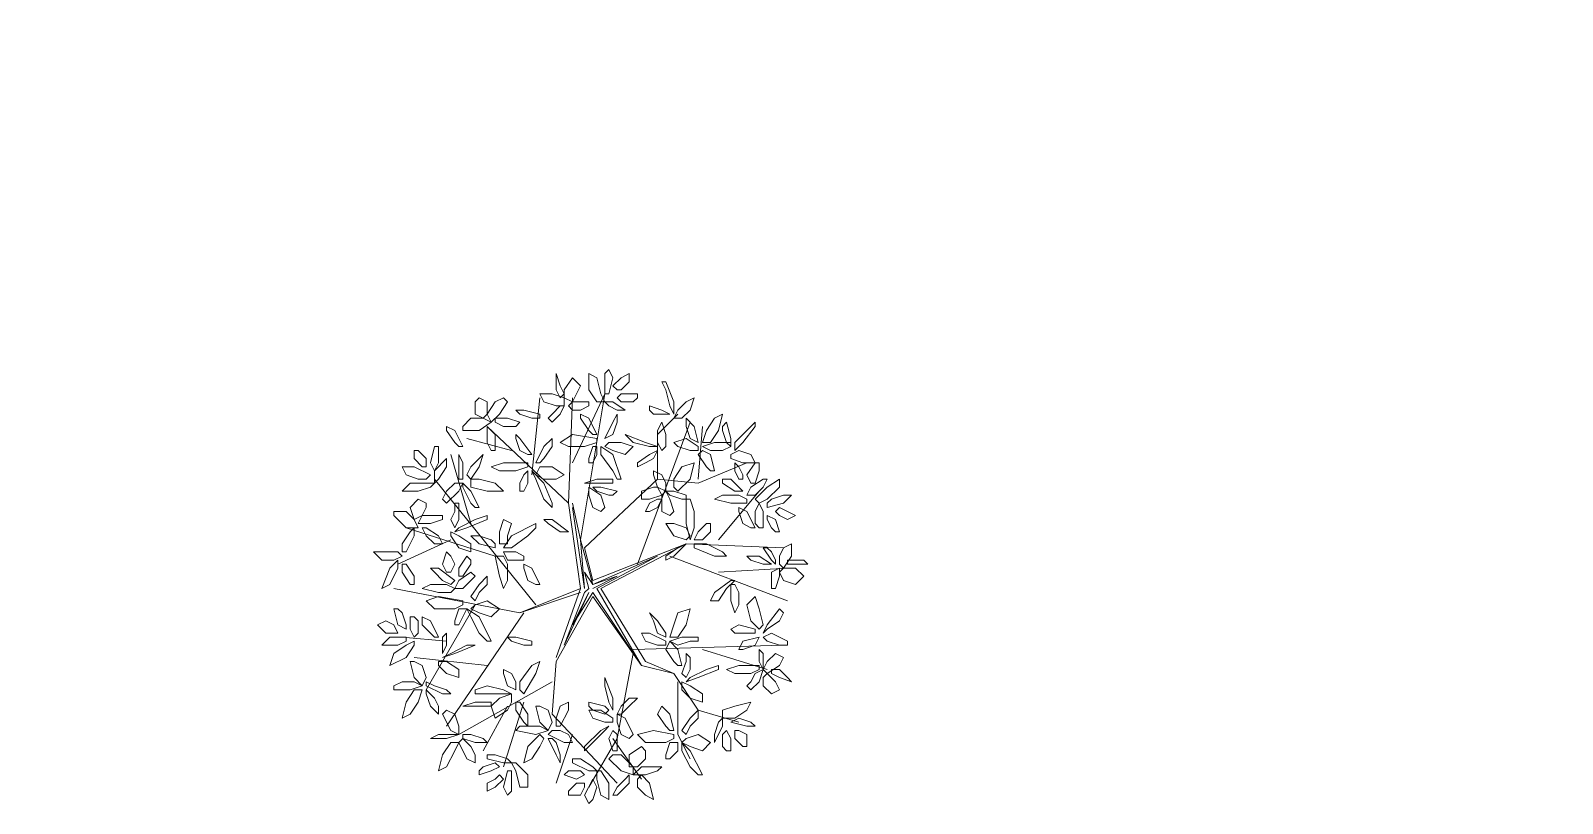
# Model space of a CAD drawing. Header units: millimetres. Extents: x 2576 to 2719, y 1757 to 1977.
# Drawn here: x 2671.43 to 2682.09, y 1823.51 to 1828.89 of the extents above; entities that cross this region are included whole.
import ezdxf

# ---------------------------------------------------------------- set-up
doc = ezdxf.new("R2010")
doc.units = ezdxf.units.MM
doc.layers.add('PDF_0', color=7, linetype='Continuous')

msp = doc.modelspace()

# ---------------------------------------------------------------- linework, layer by layer
at = {"layer": 'PDF_0', "lineweight": 9}
for points in [[(2675.425, 1826.421), (2675.425, 1826.506), (2675.453, 1826.534), (2675.481, 1826.477), (2675.453, 1826.364), (2675.425, 1826.364)], [(2675.114, 1826.336), (2675.142, 1826.364), (2675.114, 1826.421), (2675.086, 1826.506), (2675.086, 1826.449), (2675.086, 1826.393)], [(2675.199, 1826.308), (2675.142, 1826.336), (2675.142, 1826.393), (2675.199, 1826.477), (2675.255, 1826.421), (2675.227, 1826.364)], [(2675.425, 1826.308), (2675.368, 1826.308), (2675.312, 1826.393), (2675.312, 1826.506), (2675.368, 1826.477), (2675.397, 1826.364)], [(2675.51, 1826.393), (2675.481, 1826.421), (2675.538, 1826.477), (2675.594, 1826.506), (2675.594, 1826.449), (2675.538, 1826.393)], [(2675.848, 1826.393), (2675.877, 1826.28), (2675.905, 1826.223), (2675.905, 1826.308), (2675.848, 1826.449), (2675.82, 1826.449)], [(2674.606, 1826.308), (2674.606, 1826.223), (2674.578, 1826.195), (2674.521, 1826.223), (2674.521, 1826.308), (2674.549, 1826.336)], [(2674.719, 1826.336), (2674.747, 1826.308), (2674.691, 1826.223), (2674.634, 1826.167), (2674.606, 1826.223), (2674.662, 1826.308)], [(2675.086, 1826.28), (2675.001, 1826.308), (2674.973, 1826.364), (2675.058, 1826.364), (2675.142, 1826.336), (2675.142, 1826.28)], [(2675.622, 1826.308), (2675.538, 1826.308), (2675.51, 1826.336), (2675.538, 1826.364), (2675.651, 1826.364), (2675.651, 1826.336)], [(2675.905, 1826.195), (2675.961, 1826.195), (2676.018, 1826.251), (2676.046, 1826.336), (2675.99, 1826.308), (2675.933, 1826.251)], [(2674.916, 1826.195), (2674.832, 1826.223), (2674.804, 1826.251), (2674.86, 1826.251), (2674.973, 1826.223), (2674.973, 1826.195)], [(2675.058, 1826.223), (2675.114, 1826.28), (2675.142, 1826.28), (2675.114, 1826.223), (2675.058, 1826.167), (2675.029, 1826.195)], [(2675.255, 1826.251), (2675.199, 1826.251), (2675.171, 1826.28), (2675.199, 1826.308), (2675.312, 1826.308), (2675.312, 1826.28)], [(2675.312, 1826.11), (2675.255, 1826.195), (2675.255, 1826.223), (2675.312, 1826.195), (2675.368, 1826.082), (2675.34, 1826.082)], [(2675.51, 1826.251), (2675.566, 1826.251), (2675.481, 1826.308), (2675.425, 1826.308), (2675.453, 1826.28)], [(2675.481, 1826.082), (2675.425, 1826.054), (2675.481, 1826.167), (2675.51, 1826.223), (2675.51, 1826.167)], [(2675.764, 1826.223), (2675.848, 1826.223), (2675.877, 1826.223), (2675.82, 1826.251), (2675.735, 1826.28), (2675.735, 1826.251)], [(2676.103, 1826.025), (2676.159, 1826.025), (2676.216, 1826.11), (2676.244, 1826.223), (2676.187, 1826.195), (2676.131, 1826.11)], [(2674.38, 1826.025), (2674.323, 1826.11), (2674.323, 1826.138), (2674.38, 1826.11), (2674.436, 1825.997), (2674.408, 1825.997)], [(2674.493, 1826.195), (2674.578, 1826.195), (2674.634, 1826.167), (2674.549, 1826.11), (2674.436, 1826.11), (2674.436, 1826.138)], [(2674.606, 1826.025), (2674.606, 1826.11), (2674.606, 1826.138), (2674.662, 1826.082), (2674.662, 1825.969), (2674.634, 1825.969)], [(2674.662, 1826.167), (2674.662, 1826.195), (2674.747, 1826.195), (2674.832, 1826.167), (2674.804, 1826.138), (2674.719, 1826.138)], [(2675.82, 1825.969), (2675.848, 1825.997), (2675.848, 1826.082), (2675.82, 1826.167), (2675.792, 1826.11), (2675.792, 1826.025)], [(2676.018, 1826.054), (2676.074, 1826.025), (2676.046, 1826.138), (2675.99, 1826.195), (2675.99, 1826.138)], [(2676.244, 1826.11), (2676.272, 1826.025), (2676.3, 1825.997), (2676.3, 1826.054), (2676.272, 1826.167), (2676.244, 1826.138)], [(2676.413, 1826.11), (2676.328, 1826.025), (2676.328, 1825.969), (2676.385, 1826.025), (2676.47, 1826.138), (2676.47, 1826.167)], [(2674.267, 1825.941), (2674.267, 1825.884), (2674.239, 1825.828), (2674.211, 1825.884), (2674.239, 1825.997), (2674.267, 1825.997)], [(2674.832, 1825.969), (2674.804, 1826.054), (2674.804, 1826.082), (2674.832, 1826.054), (2674.916, 1825.941), (2674.888, 1825.941)], [(2675.001, 1825.913), (2675.058, 1825.997), (2675.058, 1826.054), (2675.001, 1825.997), (2674.945, 1825.884), (2674.973, 1825.884)], [(2675.284, 1825.997), (2675.171, 1825.997), (2675.114, 1826.025), (2675.199, 1826.082), (2675.368, 1826.054), (2675.368, 1826.025)], [(2675.312, 1825.884), (2675.34, 1825.884), (2675.368, 1825.941), (2675.368, 1825.997), (2675.34, 1825.997), (2675.312, 1825.913)], [(2675.481, 1825.828), (2675.397, 1825.941), (2675.397, 1825.997), (2675.481, 1825.941), (2675.538, 1825.771), (2675.51, 1825.771)], [(2675.425, 1825.997), (2675.453, 1826.025), (2675.538, 1826.025), (2675.622, 1825.997), (2675.566, 1825.941), (2675.481, 1825.969)], [(2675.622, 1826.025), (2675.566, 1826.082), (2675.707, 1826.025), (2675.792, 1825.997), (2675.735, 1825.997)], [(2676.018, 1825.969), (2675.933, 1825.997), (2675.905, 1826.025), (2675.99, 1826.054), (2676.074, 1825.997), (2676.074, 1825.969)], [(2676.244, 1825.969), (2676.159, 1825.969), (2676.103, 1825.997), (2676.187, 1826.025), (2676.3, 1826.025), (2676.3, 1825.997)], [(2674.182, 1825.856), (2674.154, 1825.856), (2674.098, 1825.913), (2674.098, 1825.969), (2674.126, 1825.969), (2674.182, 1825.913)], [(2674.323, 1825.856), (2674.267, 1825.771), (2674.239, 1825.743), (2674.239, 1825.828), (2674.323, 1825.913), (2674.323, 1825.884)], [(2674.408, 1825.828), (2674.408, 1825.913), (2674.408, 1825.941), (2674.436, 1825.884), (2674.436, 1825.771), (2674.408, 1825.771)], [(2674.493, 1825.856), (2674.549, 1825.913), (2674.578, 1825.941), (2674.549, 1825.856), (2674.493, 1825.771), (2674.465, 1825.8)], [(2674.804, 1825.828), (2674.691, 1825.828), (2674.634, 1825.856), (2674.719, 1825.884), (2674.888, 1825.884), (2674.888, 1825.856)], [(2675.707, 1825.884), (2675.764, 1825.913), (2675.792, 1825.969), (2675.735, 1825.941), (2675.651, 1825.884), (2675.651, 1825.856)], [(2675.905, 1825.715), (2675.933, 1825.687), (2676.018, 1825.771), (2676.046, 1825.884), (2675.961, 1825.856), (2675.905, 1825.771)], [(2676.131, 1825.856), (2676.074, 1825.941), (2676.103, 1825.969), (2676.159, 1825.941), (2676.187, 1825.828), (2676.159, 1825.828)], [(2676.3, 1825.941), (2676.3, 1825.913), (2676.385, 1825.884), (2676.47, 1825.884), (2676.441, 1825.941), (2676.357, 1825.969)], [(2676.385, 1825.771), (2676.357, 1825.771), (2676.328, 1825.828), (2676.328, 1825.884), (2676.357, 1825.856), (2676.385, 1825.8)], [(2676.498, 1825.828), (2676.47, 1825.743), (2676.441, 1825.743), (2676.413, 1825.8), (2676.47, 1825.884), (2676.498, 1825.884)], [(2674.126, 1825.771), (2674.041, 1825.8), (2674.013, 1825.856), (2674.098, 1825.856), (2674.211, 1825.8), (2674.182, 1825.771)], [(2674.832, 1825.687), (2674.86, 1825.687), (2674.888, 1825.743), (2674.888, 1825.828), (2674.86, 1825.8), (2674.832, 1825.743)], [(2675.001, 1825.63), (2674.945, 1825.771), (2674.916, 1825.828), (2675.001, 1825.743), (2675.058, 1825.602), (2675.058, 1825.574)], [(2674.945, 1825.8), (2674.973, 1825.856), (2675.058, 1825.856), (2675.142, 1825.8), (2675.086, 1825.771), (2675.001, 1825.771)], [(2675.82, 1825.8), (2675.848, 1825.743), (2675.848, 1825.687), (2675.792, 1825.715), (2675.764, 1825.8), (2675.764, 1825.828)], [(2674.239, 1825.743), (2674.211, 1825.715), (2674.126, 1825.687), (2674.013, 1825.687), (2674.069, 1825.743), (2674.154, 1825.743)], [(2674.323, 1825.687), (2674.38, 1825.743), (2674.436, 1825.743), (2674.408, 1825.687), (2674.323, 1825.602), (2674.295, 1825.63)], [(2674.493, 1825.602), (2674.436, 1825.715), (2674.436, 1825.743), (2674.493, 1825.687), (2674.549, 1825.574), (2674.521, 1825.574)], [(2674.493, 1825.771), (2674.493, 1825.715), (2674.606, 1825.687), (2674.719, 1825.687), (2674.662, 1825.743), (2674.549, 1825.771)], [(2675.425, 1825.743), (2675.34, 1825.743), (2675.284, 1825.743), (2675.368, 1825.771), (2675.481, 1825.771), (2675.481, 1825.743)], [(2675.34, 1825.574), (2675.312, 1825.658), (2675.312, 1825.715), (2675.397, 1825.658), (2675.425, 1825.574), (2675.397, 1825.545)], [(2675.453, 1825.658), (2675.368, 1825.687), (2675.34, 1825.715), (2675.397, 1825.715), (2675.51, 1825.687), (2675.481, 1825.658)], [(2675.792, 1825.715), (2675.82, 1825.658), (2675.735, 1825.63), (2675.679, 1825.63), (2675.679, 1825.687), (2675.764, 1825.715)], [(2675.877, 1825.63), (2675.905, 1825.545), (2675.877, 1825.517), (2675.82, 1825.545), (2675.82, 1825.658), (2675.848, 1825.687)], [(2675.961, 1825.63), (2675.877, 1825.658), (2675.848, 1825.687), (2675.905, 1825.687), (2675.99, 1825.658), (2675.99, 1825.63)], [(2676.328, 1825.687), (2676.385, 1825.687), (2676.3, 1825.771), (2676.244, 1825.771), (2676.244, 1825.743)], [(2676.526, 1825.715), (2676.47, 1825.658), (2676.413, 1825.658), (2676.441, 1825.715), (2676.526, 1825.771), (2676.554, 1825.771)], [(2676.498, 1825.602), (2676.47, 1825.63), (2676.554, 1825.715), (2676.639, 1825.771), (2676.639, 1825.715), (2676.554, 1825.63)], [(2674.182, 1825.574), (2674.154, 1825.517), (2674.098, 1825.489), (2674.069, 1825.574), (2674.126, 1825.63), (2674.182, 1825.602)], [(2674.38, 1825.545), (2674.352, 1825.489), (2674.38, 1825.432), (2674.408, 1825.489), (2674.408, 1825.602), (2674.38, 1825.602)], [(2675.82, 1825.63), (2675.792, 1825.63), (2675.735, 1825.602), (2675.707, 1825.545), (2675.735, 1825.545), (2675.792, 1825.574)], [(2676.046, 1825.545), (2676.046, 1825.432), (2676.018, 1825.348), (2675.99, 1825.461), (2675.99, 1825.63), (2676.018, 1825.63)], [(2676.413, 1825.63), (2676.413, 1825.602), (2676.3, 1825.602), (2676.187, 1825.63), (2676.244, 1825.658), (2676.357, 1825.658)], [(2676.385, 1825.461), (2676.357, 1825.545), (2676.357, 1825.574), (2676.413, 1825.545), (2676.47, 1825.432), (2676.441, 1825.432)], [(2676.47, 1825.461), (2676.47, 1825.545), (2676.498, 1825.602), (2676.526, 1825.545), (2676.526, 1825.432), (2676.498, 1825.432)], [(2676.583, 1825.63), (2676.667, 1825.658), (2676.724, 1825.658), (2676.667, 1825.602), (2676.554, 1825.574), (2676.554, 1825.602)], [(2676.611, 1825.545), (2676.639, 1825.574), (2676.696, 1825.545), (2676.752, 1825.517), (2676.696, 1825.489), (2676.639, 1825.517)], [(2674.041, 1825.545), (2674.098, 1825.489), (2674.126, 1825.432), (2674.041, 1825.432), (2673.956, 1825.517), (2673.956, 1825.545)], [(2674.295, 1825.517), (2674.295, 1825.489), (2674.211, 1825.461), (2674.126, 1825.461), (2674.154, 1825.517), (2674.239, 1825.517)], [(2674.521, 1825.489), (2674.408, 1825.432), (2674.38, 1825.404), (2674.465, 1825.432), (2674.606, 1825.489), (2674.606, 1825.517)], [(2674.747, 1825.319), (2674.691, 1825.319), (2674.691, 1825.404), (2674.719, 1825.489), (2674.775, 1825.461), (2674.747, 1825.376)], [(2674.888, 1825.376), (2674.775, 1825.291), (2674.719, 1825.291), (2674.775, 1825.376), (2674.945, 1825.461), (2674.945, 1825.432)], [(2675.114, 1825.404), (2675.029, 1825.461), (2675.001, 1825.489), (2675.058, 1825.489), (2675.171, 1825.404), (2675.142, 1825.404)], [(2676.018, 1825.376), (2675.99, 1825.348), (2675.905, 1825.376), (2675.848, 1825.461), (2675.905, 1825.461), (2675.99, 1825.432)], [(2676.159, 1825.461), (2676.131, 1825.461), (2676.074, 1825.404), (2676.046, 1825.348), (2676.103, 1825.348), (2676.159, 1825.404)], [(2676.583, 1825.432), (2676.554, 1825.489), (2676.554, 1825.517), (2676.611, 1825.489), (2676.639, 1825.404), (2676.611, 1825.404)], [(2674.013, 1825.319), (2674.069, 1825.404), (2674.098, 1825.432), (2674.098, 1825.376), (2674.041, 1825.263), (2674.013, 1825.263)], [(2674.154, 1825.432), (2674.182, 1825.432), (2674.267, 1825.376), (2674.295, 1825.319), (2674.239, 1825.319), (2674.182, 1825.376)], [(2674.352, 1825.404), (2674.352, 1825.376), (2674.408, 1825.291), (2674.493, 1825.263), (2674.493, 1825.319), (2674.408, 1825.376)], [(2674.634, 1825.348), (2674.549, 1825.376), (2674.493, 1825.376), (2674.549, 1825.319), (2674.662, 1825.291), (2674.662, 1825.319)], [(2674.013, 1825.235), (2673.985, 1825.263), (2673.9, 1825.263), (2673.815, 1825.263), (2673.872, 1825.207), (2673.956, 1825.207)], [(2674.352, 1825.122), (2674.323, 1825.122), (2674.295, 1825.178), (2674.323, 1825.263), (2674.352, 1825.235), (2674.38, 1825.178)], [(2674.86, 1825.207), (2674.86, 1825.235), (2674.804, 1825.263), (2674.719, 1825.263), (2674.747, 1825.207), (2674.832, 1825.207)], [(2675.933, 1825.291), (2675.99, 1825.319), (2675.905, 1825.235), (2675.848, 1825.207), (2675.848, 1825.235)], [(2676.131, 1825.319), (2676.244, 1825.263), (2676.272, 1825.235), (2676.187, 1825.235), (2676.046, 1825.291), (2676.046, 1825.319)], [(2676.583, 1825.263), (2676.611, 1825.207), (2676.611, 1825.178), (2676.583, 1825.207), (2676.526, 1825.291), (2676.554, 1825.291)], [(2676.639, 1825.235), (2676.667, 1825.291), (2676.724, 1825.319), (2676.724, 1825.235), (2676.667, 1825.15), (2676.639, 1825.178)], [(2673.928, 1825.037), (2673.872, 1825.009), (2673.928, 1825.15), (2673.985, 1825.207), (2673.985, 1825.15)], [(2674.098, 1825.094), (2674.041, 1825.178), (2674.013, 1825.178), (2674.013, 1825.122), (2674.069, 1825.037), (2674.098, 1825.037)], [(2674.295, 1825.065), (2674.239, 1825.122), (2674.211, 1825.15), (2674.267, 1825.15), (2674.38, 1825.065), (2674.352, 1825.037)], [(2674.493, 1825.178), (2674.436, 1825.094), (2674.408, 1825.094), (2674.408, 1825.15), (2674.465, 1825.235), (2674.493, 1825.207)], [(2674.747, 1825.178), (2674.747, 1825.065), (2674.719, 1825.009), (2674.691, 1825.094), (2674.662, 1825.235), (2674.719, 1825.235)], [(2674.888, 1825.065), (2674.86, 1825.15), (2674.86, 1825.178), (2674.916, 1825.15), (2674.973, 1825.037), (2674.945, 1825.037)], [(2676.526, 1825.178), (2676.583, 1825.178), (2676.498, 1825.235), (2676.413, 1825.235), (2676.441, 1825.207)], [(2676.583, 1825.065), (2676.583, 1825.122), (2676.639, 1825.15), (2676.639, 1825.094), (2676.611, 1825.009), (2676.583, 1825.009)], [(2676.639, 1825.122), (2676.667, 1825.15), (2676.752, 1825.15), (2676.809, 1825.094), (2676.752, 1825.037), (2676.667, 1825.065)], [(2676.696, 1825.207), (2676.696, 1825.178), (2676.78, 1825.178), (2676.837, 1825.178), (2676.809, 1825.207), (2676.724, 1825.207)], [(2674.38, 1825.009), (2674.352, 1824.981), (2674.267, 1824.981), (2674.154, 1825.009), (2674.211, 1825.037), (2674.323, 1825.037)], [(2674.493, 1825.065), (2674.436, 1825.009), (2674.38, 1825.009), (2674.408, 1825.065), (2674.493, 1825.122), (2674.521, 1825.094)], [(2674.549, 1824.981), (2674.606, 1825.037), (2674.606, 1825.094), (2674.549, 1825.037), (2674.493, 1824.952), (2674.521, 1824.924)], [(2676.272, 1825.009), (2676.216, 1824.924), (2676.159, 1824.924), (2676.187, 1824.981), (2676.3, 1825.065), (2676.328, 1825.065)], [(2676.357, 1824.981), (2676.357, 1824.896), (2676.328, 1824.839), (2676.3, 1824.924), (2676.3, 1825.037), (2676.328, 1825.037)], [(2674.38, 1824.868), (2674.239, 1824.868), (2674.182, 1824.924), (2674.267, 1824.952), (2674.436, 1824.924), (2674.436, 1824.896)], [(2674.493, 1824.868), (2674.521, 1824.896), (2674.606, 1824.924), (2674.691, 1824.868), (2674.634, 1824.811), (2674.549, 1824.839)], [(2676.498, 1824.726), (2676.526, 1824.755), (2676.498, 1824.868), (2676.47, 1824.952), (2676.413, 1824.896), (2676.441, 1824.783)], [(2674.013, 1824.839), (2674.041, 1824.755), (2674.041, 1824.726), (2673.985, 1824.755), (2673.956, 1824.868), (2673.985, 1824.868)], [(2674.38, 1824.755), (2674.408, 1824.755), (2674.436, 1824.811), (2674.465, 1824.868), (2674.408, 1824.868), (2674.38, 1824.783)], [(2674.549, 1824.698), (2674.493, 1824.811), (2674.465, 1824.868), (2674.549, 1824.811), (2674.634, 1824.642), (2674.606, 1824.642)], [(2675.792, 1824.698), (2675.764, 1824.783), (2675.735, 1824.839), (2675.792, 1824.783), (2675.848, 1824.698), (2675.848, 1824.67)], [(2675.877, 1824.67), (2675.933, 1824.67), (2675.99, 1824.755), (2676.018, 1824.868), (2675.933, 1824.839), (2675.905, 1824.755)], [(2676.639, 1824.783), (2676.554, 1824.726), (2676.526, 1824.698), (2676.554, 1824.755), (2676.639, 1824.868), (2676.667, 1824.839)], [(2673.985, 1824.698), (2673.956, 1824.698), (2673.9, 1824.698), (2673.843, 1824.755), (2673.9, 1824.783), (2673.956, 1824.755)], [(2674.126, 1824.783), (2674.126, 1824.698), (2674.098, 1824.67), (2674.069, 1824.726), (2674.069, 1824.811), (2674.098, 1824.811)], [(2674.211, 1824.698), (2674.154, 1824.755), (2674.154, 1824.811), (2674.211, 1824.783), (2674.267, 1824.67), (2674.239, 1824.67)], [(2676.413, 1824.698), (2676.328, 1824.698), (2676.3, 1824.726), (2676.357, 1824.755), (2676.47, 1824.726), (2676.47, 1824.698)], [(2673.985, 1824.614), (2673.9, 1824.614), (2673.872, 1824.614), (2673.928, 1824.67), (2674.041, 1824.67), (2674.041, 1824.642)], [(2674.098, 1824.642), (2674.098, 1824.614), (2674.041, 1824.529), (2673.928, 1824.472), (2673.956, 1824.557), (2674.041, 1824.614)], [(2674.295, 1824.67), (2674.323, 1824.698), (2674.323, 1824.614), (2674.295, 1824.557), (2674.295, 1824.585)], [(2674.465, 1824.614), (2674.521, 1824.614), (2674.38, 1824.557), (2674.295, 1824.529), (2674.352, 1824.557)], [(2674.86, 1824.614), (2674.775, 1824.642), (2674.747, 1824.67), (2674.804, 1824.67), (2674.916, 1824.642), (2674.916, 1824.614)], [(2675.792, 1824.614), (2675.707, 1824.642), (2675.679, 1824.698), (2675.735, 1824.698), (2675.848, 1824.642), (2675.848, 1824.614)], [(2675.905, 1824.501), (2675.848, 1824.585), (2675.877, 1824.642), (2675.933, 1824.585), (2675.961, 1824.472), (2675.933, 1824.472)], [(2676.018, 1824.642), (2675.933, 1824.614), (2675.877, 1824.642), (2675.961, 1824.67), (2676.074, 1824.67), (2676.074, 1824.642)], [(2676.47, 1824.614), (2676.498, 1824.67), (2676.385, 1824.642), (2676.357, 1824.585), (2676.385, 1824.585)], [(2676.639, 1824.614), (2676.554, 1824.642), (2676.526, 1824.67), (2676.583, 1824.698), (2676.696, 1824.642), (2676.696, 1824.614)], [(2674.154, 1824.472), (2674.182, 1824.388), (2674.154, 1824.331), (2674.098, 1824.388), (2674.069, 1824.501), (2674.098, 1824.501)], [(2674.267, 1824.501), (2674.267, 1824.472), (2674.323, 1824.416), (2674.408, 1824.388), (2674.408, 1824.444), (2674.323, 1824.501)], [(2674.832, 1824.359), (2674.916, 1824.472), (2674.973, 1824.501), (2674.945, 1824.416), (2674.86, 1824.275), (2674.832, 1824.303)], [(2675.99, 1824.501), (2675.961, 1824.416), (2675.99, 1824.388), (2676.018, 1824.444), (2676.018, 1824.529), (2675.99, 1824.557)], [(2676.526, 1824.557), (2676.498, 1824.585), (2676.498, 1824.501), (2676.526, 1824.444), (2676.526, 1824.472)], [(2676.554, 1824.501), (2676.611, 1824.557), (2676.667, 1824.529), (2676.639, 1824.472), (2676.554, 1824.416), (2676.526, 1824.444)], [(2674.719, 1824.444), (2674.719, 1824.416), (2674.747, 1824.331), (2674.804, 1824.303), (2674.804, 1824.359), (2674.775, 1824.416)], [(2676.131, 1824.444), (2676.018, 1824.388), (2675.99, 1824.359), (2676.074, 1824.388), (2676.216, 1824.444), (2676.216, 1824.472)], [(2676.441, 1824.416), (2676.328, 1824.416), (2676.272, 1824.444), (2676.357, 1824.472), (2676.498, 1824.472), (2676.498, 1824.444)], [(2676.441, 1824.359), (2676.47, 1824.416), (2676.526, 1824.444), (2676.498, 1824.359), (2676.441, 1824.303), (2676.413, 1824.331)], [(2676.526, 1824.388), (2676.554, 1824.416), (2676.611, 1824.359), (2676.639, 1824.303), (2676.583, 1824.275), (2676.526, 1824.331)], [(2676.583, 1824.444), (2676.583, 1824.416), (2676.639, 1824.388), (2676.724, 1824.359), (2676.696, 1824.388), (2676.639, 1824.444)], [(2674.013, 1824.359), (2674.098, 1824.359), (2674.154, 1824.331), (2674.069, 1824.303), (2673.956, 1824.303), (2673.956, 1824.331)], [(2674.154, 1824.303), (2674.098, 1824.303), (2674.041, 1824.218), (2674.013, 1824.105), (2674.069, 1824.133), (2674.126, 1824.218)], [(2674.239, 1824.331), (2674.323, 1824.303), (2674.352, 1824.275), (2674.295, 1824.275), (2674.182, 1824.331), (2674.182, 1824.359)], [(2674.239, 1824.246), (2674.267, 1824.19), (2674.267, 1824.133), (2674.211, 1824.19), (2674.182, 1824.275), (2674.182, 1824.303)], [(2674.606, 1824.331), (2674.719, 1824.303), (2674.775, 1824.275), (2674.691, 1824.275), (2674.521, 1824.275), (2674.521, 1824.303)], [(2675.425, 1824.331), (2675.425, 1824.388), (2675.481, 1824.246), (2675.481, 1824.162), (2675.453, 1824.218)], [(2675.961, 1824.359), (2675.961, 1824.303), (2676.018, 1824.246), (2676.103, 1824.218), (2676.103, 1824.275), (2676.018, 1824.331)], [(2674.578, 1824.19), (2674.493, 1824.19), (2674.436, 1824.19), (2674.521, 1824.218), (2674.634, 1824.218), (2674.634, 1824.19)], [(2674.775, 1824.275), (2674.775, 1824.218), (2674.747, 1824.162), (2674.662, 1824.105), (2674.634, 1824.19), (2674.691, 1824.246)], [(2674.804, 1824.162), (2674.86, 1824.077), (2674.888, 1824.049), (2674.888, 1824.133), (2674.832, 1824.218), (2674.804, 1824.218)], [(2675.029, 1824.162), (2675.058, 1824.077), (2675.029, 1824.02), (2674.973, 1824.077), (2674.945, 1824.19), (2674.973, 1824.19)], [(2675.086, 1824.105), (2675.114, 1824.19), (2675.171, 1824.218), (2675.171, 1824.162), (2675.114, 1824.049), (2675.086, 1824.049)], [(2675.34, 1824.162), (2675.425, 1824.133), (2675.453, 1824.162), (2675.425, 1824.19), (2675.312, 1824.218), (2675.312, 1824.19)], [(2675.51, 1824.133), (2675.538, 1824.133), (2675.594, 1824.19), (2675.651, 1824.246), (2675.594, 1824.246), (2675.538, 1824.19)], [(2675.848, 1824.049), (2675.792, 1824.133), (2675.82, 1824.19), (2675.877, 1824.133), (2675.905, 1824.02), (2675.877, 1824.02)], [(2676.244, 1824.105), (2676.244, 1824.162), (2676.328, 1824.19), (2676.441, 1824.218), (2676.413, 1824.162), (2676.328, 1824.105)], [(2674.38, 1824.133), (2674.408, 1824.049), (2674.408, 1823.992), (2674.352, 1824.02), (2674.295, 1824.133), (2674.323, 1824.162)], [(2675.481, 1824.077), (2675.481, 1824.105), (2675.397, 1824.162), (2675.312, 1824.162), (2675.34, 1824.105), (2675.425, 1824.077)], [(2675.538, 1823.992), (2675.51, 1824.077), (2675.51, 1824.133), (2675.566, 1824.105), (2675.622, 1823.992), (2675.594, 1823.964)], [(2676.018, 1824.049), (2676.074, 1824.105), (2676.074, 1824.162), (2676.018, 1824.105), (2675.961, 1824.02), (2675.99, 1823.992)], [(2676.187, 1823.992), (2676.216, 1824.077), (2676.244, 1824.105), (2676.244, 1824.049), (2676.187, 1823.936), (2676.187, 1823.964)], [(2676.357, 1824.105), (2676.3, 1824.077), (2676.413, 1824.049), (2676.47, 1824.049), (2676.441, 1824.077)], [(2674.267, 1823.992), (2674.211, 1823.964), (2674.323, 1823.964), (2674.408, 1823.992), (2674.352, 1823.992)], [(2674.493, 1823.908), (2674.521, 1823.851), (2674.521, 1823.795), (2674.465, 1823.823), (2674.408, 1823.936), (2674.436, 1823.964)], [(2674.493, 1823.992), (2674.578, 1823.964), (2674.606, 1823.936), (2674.521, 1823.936), (2674.436, 1823.964), (2674.436, 1823.992)], [(2674.888, 1824.049), (2674.973, 1824.049), (2675.029, 1824.02), (2674.945, 1823.992), (2674.804, 1824.02), (2674.832, 1824.049)], [(2675.001, 1823.964), (2674.973, 1823.992), (2674.888, 1823.908), (2674.86, 1823.795), (2674.916, 1823.823), (2674.973, 1823.908)], [(2675.114, 1824.02), (2675.171, 1823.992), (2675.199, 1823.936), (2675.142, 1823.936), (2675.029, 1823.992), (2675.058, 1824.02)], [(2675.086, 1823.936), (2675.114, 1823.851), (2675.114, 1823.795), (2675.086, 1823.851), (2675.029, 1823.964), (2675.058, 1823.964)], [(2675.34, 1823.936), (2675.425, 1824.02), (2675.453, 1824.049), (2675.397, 1824.02), (2675.284, 1823.908), (2675.284, 1823.879)], [(2675.51, 1823.936), (2675.51, 1823.992), (2675.481, 1824.02), (2675.453, 1823.964), (2675.481, 1823.879), (2675.51, 1823.879)], [(2675.848, 1823.936), (2675.707, 1823.936), (2675.651, 1823.992), (2675.764, 1824.02), (2675.905, 1823.992), (2675.905, 1823.964)], [(2675.961, 1823.936), (2675.99, 1823.964), (2676.074, 1823.992), (2676.159, 1823.936), (2676.103, 1823.879), (2676.018, 1823.908)], [(2676.244, 1823.908), (2676.244, 1823.992), (2676.272, 1824.02), (2676.3, 1823.964), (2676.3, 1823.879), (2676.272, 1823.879)], [(2676.328, 1824.02), (2676.357, 1824.02), (2676.413, 1823.992), (2676.413, 1823.908), (2676.385, 1823.908), (2676.328, 1823.964)], [(2674.408, 1823.936), (2674.352, 1823.936), (2674.295, 1823.851), (2674.267, 1823.738), (2674.323, 1823.766), (2674.38, 1823.879)], [(2675.707, 1823.823), (2675.651, 1823.766), (2675.594, 1823.766), (2675.594, 1823.851), (2675.679, 1823.908), (2675.707, 1823.879)], [(2675.848, 1823.823), (2675.877, 1823.823), (2675.933, 1823.879), (2675.933, 1823.936), (2675.877, 1823.936), (2675.848, 1823.851)], [(2676.018, 1823.766), (2675.961, 1823.879), (2675.961, 1823.936), (2676.018, 1823.879), (2676.103, 1823.71), (2676.074, 1823.71)], [(2674.578, 1823.766), (2674.662, 1823.795), (2674.691, 1823.766), (2674.634, 1823.738), (2674.549, 1823.71), (2674.549, 1823.738)], [(2674.662, 1823.851), (2674.747, 1823.823), (2674.775, 1823.795), (2674.719, 1823.795), (2674.606, 1823.823), (2674.606, 1823.851)], [(2674.775, 1823.795), (2674.804, 1823.795), (2674.888, 1823.71), (2674.888, 1823.625), (2674.832, 1823.625), (2674.804, 1823.738)], [(2675.255, 1823.823), (2675.34, 1823.766), (2675.368, 1823.738), (2675.312, 1823.738), (2675.199, 1823.795), (2675.199, 1823.823)], [(2675.538, 1823.851), (2675.622, 1823.766), (2675.622, 1823.71), (2675.538, 1823.738), (2675.453, 1823.823), (2675.481, 1823.851)], [(2675.82, 1823.766), (2675.792, 1823.738), (2675.707, 1823.71), (2675.622, 1823.71), (2675.679, 1823.766), (2675.764, 1823.766)], [(2674.691, 1823.71), (2674.719, 1823.682), (2674.662, 1823.625), (2674.606, 1823.597), (2674.606, 1823.653), (2674.662, 1823.682)], [(2674.775, 1823.682), (2674.775, 1823.597), (2674.747, 1823.569), (2674.719, 1823.625), (2674.747, 1823.738), (2674.775, 1823.738)], [(2675.171, 1823.738), (2675.142, 1823.71), (2675.227, 1823.682), (2675.284, 1823.71), (2675.255, 1823.738)], [(2675.284, 1823.653), (2675.284, 1823.625), (2675.255, 1823.569), (2675.171, 1823.569), (2675.171, 1823.597), (2675.227, 1823.653)], [(2675.368, 1823.625), (2675.34, 1823.682), (2675.284, 1823.569), (2675.312, 1823.512), (2675.34, 1823.54)], [(2675.368, 1823.738), (2675.397, 1823.738), (2675.453, 1823.653), (2675.453, 1823.54), (2675.397, 1823.569), (2675.368, 1823.682)], [(2675.51, 1823.625), (2675.566, 1823.682), (2675.594, 1823.71), (2675.594, 1823.653), (2675.51, 1823.569), (2675.481, 1823.569)], [(2675.651, 1823.682), (2675.679, 1823.71), (2675.735, 1823.653), (2675.764, 1823.54), (2675.707, 1823.569), (2675.651, 1823.625)]]:
    msp.add_lwpolyline(points, close=True, dxfattribs=at)
for points in [[(2674.916, 1825.8), (2674.973, 1826.336)], [(2675.171, 1825.602), (2675.199, 1826.336)], [(2675.199, 1825.884), (2675.425, 1826.364), (2675.255, 1825.348), (2675.199, 1825.602)], [(2675.933, 1826.223), (2675.792, 1826.082), (2675.792, 1825.771), (2676.074, 1825.743), (2676.413, 1825.884)], [(2675.086, 1824.529), (2675.255, 1825.009), (2675.171, 1825.602), (2674.606, 1826.138)], [(2675.651, 1825.178), (2676.018, 1826.167)], [(2676.074, 1825.771), (2676.103, 1826.138)], [(2674.775, 1825.969), (2674.465, 1826.054)], [(2674.493, 1825.461), (2674.352, 1825.941)], [(2674.945, 1824.896), (2674.239, 1825.771)], [(2675.792, 1825.771), (2675.284, 1825.291), (2675.34, 1825.065), (2675.99, 1825.319), (2675.397, 1825.009), (2675.707, 1824.501), (2675.905, 1824.416)], [(2676.216, 1825.348), (2676.498, 1825.687)], [(2675.199, 1825.574), (2675.284, 1825.009), (2675.255, 1825.348), (2675.34, 1825.037), (2675.792, 1825.235), (2675.368, 1825.009), (2675.679, 1824.472), (2675.34, 1824.981), (2675.199, 1824.755), (2675.312, 1824.981), (2675.142, 1824.614), (2675.284, 1824.981), (2675.312, 1825.009), (2675.284, 1825.122), (2675.34, 1825.037), (2675.51, 1825.094), (2675.34, 1825.009)], [(2674.662, 1825.235), (2674.041, 1825.432)], [(2674.352, 1825.348), (2673.985, 1825.178)], [(2675.99, 1825.319), (2676.667, 1825.291)], [(2675.877, 1825.235), (2676.696, 1824.924)], [(2676.216, 1825.122), (2676.696, 1825.15)], [(2674.832, 1824.839), (2673.956, 1825.009)], [(2675.255, 1824.981), (2674.832, 1824.839), (2675.255, 1825.009)], [(2676.357, 1824.077), (2676.074, 1824.162), (2675.905, 1824.416), (2675.679, 1824.472), (2675.34, 1824.952), (2675.086, 1824.501), (2675.058, 1824.133), (2675.51, 1823.653)], [(2674.521, 1824.896), (2674.182, 1824.303)], [(2674.86, 1824.839), (2674.323, 1824.049)], [(2674.323, 1824.642), (2674.013, 1824.67)], [(2675.622, 1824.585), (2676.667, 1824.614)], [(2674.606, 1824.472), (2674.098, 1824.529)], [(2675.622, 1824.557), (2675.51, 1823.964), (2675.312, 1823.625)], [(2676.103, 1824.585), (2676.554, 1824.444)], [(2675.058, 1824.359), (2674.408, 1823.992)], [(2675.933, 1824.359), (2675.933, 1823.992), (2676.018, 1823.823)], [(2674.747, 1824.19), (2674.578, 1823.879)], [(2674.86, 1824.218), (2674.719, 1823.766)], [(2675.199, 1823.992), (2675.086, 1823.653)], [(2675.481, 1823.964), (2675.679, 1823.682)]]:
    msp.add_lwpolyline(points, dxfattribs=at)
at = {"layer": 'PDF_0', "lineweight": 50}
msp.add_arc((2647.284, 1876.221), 51.834, 259.6674, 337.6648, dxfattribs=at)

doc.saveas('drawing.dxf')
